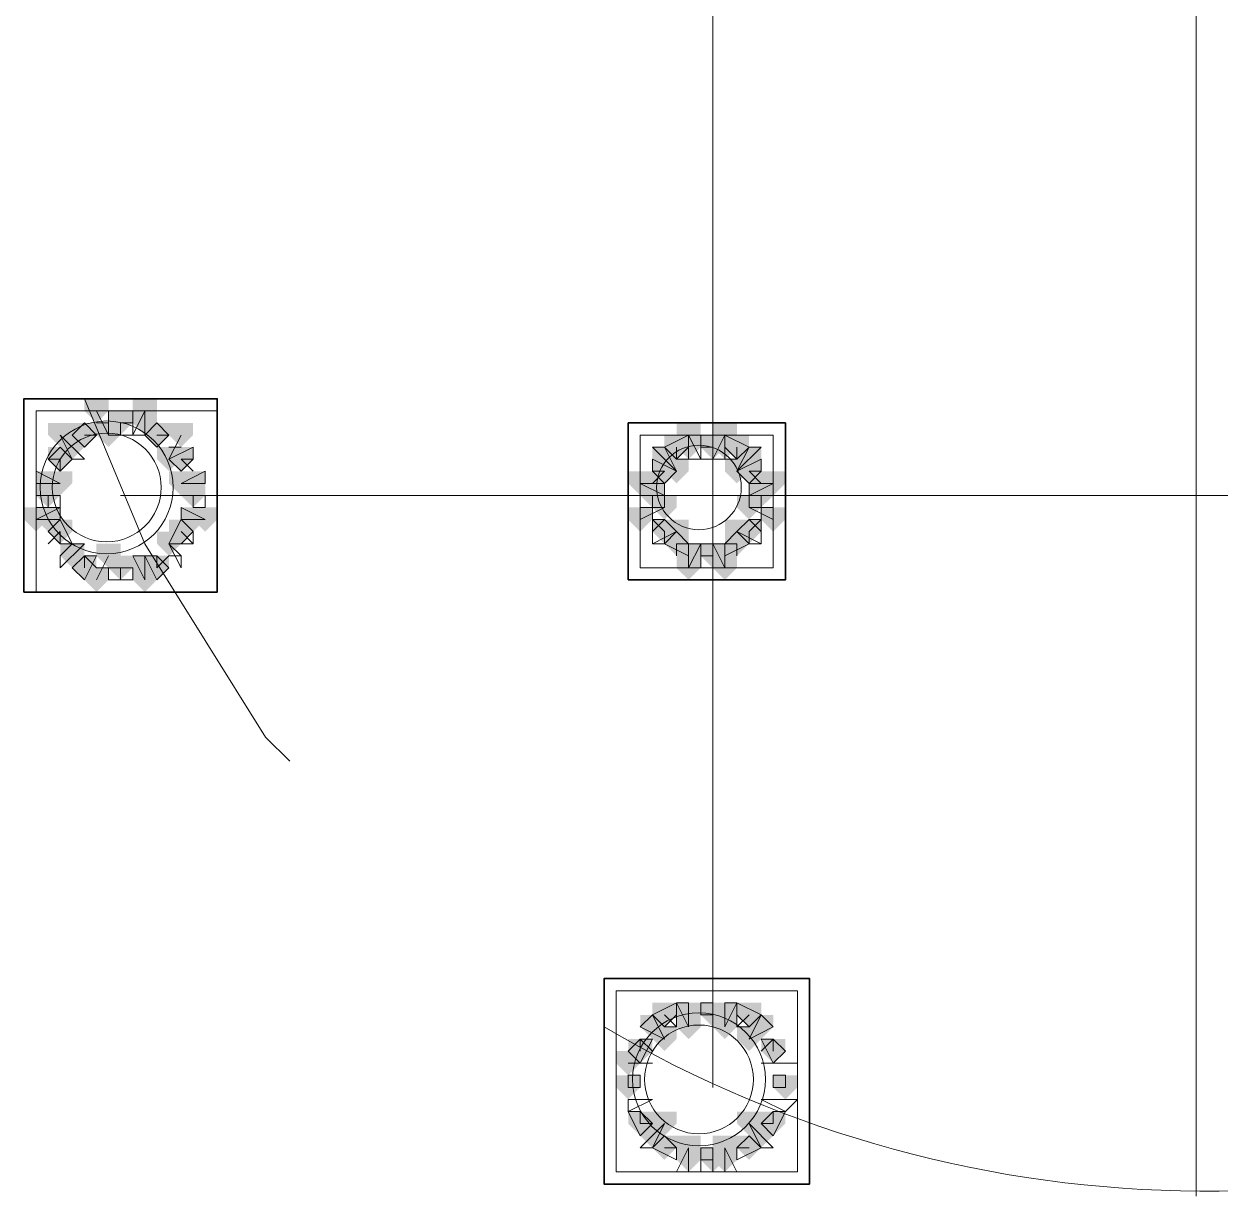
# Model space of a CAD drawing. Header units: millimetres. Extents: x 2315 to 4619, y 1334 to 1897.
# Drawn here: x 3648.08 to 3654.12, y 1548.66 to 1554.59 of the extents above; entities that cross this region are included whole.
import ezdxf

# ---------------------------------------------------------------- set-up
doc = ezdxf.new("R2010")
doc.units = ezdxf.units.MM
for name, color, linetype, true_color in [('PDF_10', 7, 'Continuous', 0x00b85c), ('PDF_AXIS', 7, 'Continuous', 0x00b85c), ('PDF_柱构件', 7, 'Continuous', 0x00b85c), ('PDF_转运站初步方案', 7, 'Continuous', 0x00b85c)]:
    doc.layers.add(name, color=color, linetype=linetype, true_color=true_color)
doc.layers.add('PDF_中心线层', color=1, linetype='Continuous')
doc.layers.add('PDF_粗实线层', color=7, linetype='Continuous')

msp = doc.modelspace()

# ---------------------------------------------------------------- hatches: boundary and pattern name
at = {"layer": 'PDF_10', "transparency": 33554559}
for points in [[(3648.5683, 1552.6298), (3648.5072, 1552.6298), (3648.5072, 1552.5687), (3648.5683, 1552.5076), (3648.6294, 1552.5687), (3648.6294, 1552.6298)], [(3648.5683, 1552.6298), (3648.5072, 1552.6298), (3648.5072, 1552.5687), (3648.5683, 1552.5076), (3648.6294, 1552.5687), (3648.6294, 1552.6298)], [(3648.3851, 1552.5687), (3648.324, 1552.5687), (3648.324, 1552.5076), (3648.3851, 1552.4466), (3648.4461, 1552.5076), (3648.4461, 1552.5687)], [(3648.3851, 1552.5687), (3648.324, 1552.5687), (3648.324, 1552.5076), (3648.3851, 1552.4466), (3648.4461, 1552.5076), (3648.4461, 1552.5687)], [(3648.3851, 1552.5687), (3648.324, 1552.5687), (3648.324, 1552.5076), (3648.3851, 1552.4466), (3648.4461, 1552.5076), (3648.4461, 1552.5687)], [(3648.7515, 1552.5687), (3648.6905, 1552.5687), (3648.6905, 1552.5076), (3648.7515, 1552.4466), (3648.8126, 1552.5076), (3648.8126, 1552.5687)], [(3648.7515, 1552.5687), (3648.6905, 1552.5687), (3648.6905, 1552.5076), (3648.7515, 1552.4466), (3648.8126, 1552.5076), (3648.8126, 1552.5687)], [(3648.7515, 1552.5687), (3648.6905, 1552.5687), (3648.6905, 1552.5076), (3648.7515, 1552.4466), (3648.8126, 1552.5076), (3648.8126, 1552.5687)], [(3651.378, 1552.5076), (3651.317, 1552.5076), (3651.317, 1552.4466), (3651.378, 1552.3855), (3651.4391, 1552.4466), (3651.4391, 1552.5076)], [(3651.378, 1552.5076), (3651.317, 1552.5076), (3651.317, 1552.4466), (3651.378, 1552.3855), (3651.4391, 1552.4466), (3651.4391, 1552.5076)], [(3651.5613, 1552.5076), (3651.5002, 1552.5076), (3651.5002, 1552.4466), (3651.5613, 1552.3855), (3651.6224, 1552.4466), (3651.6224, 1552.5076)], [(3651.5613, 1552.5076), (3651.5002, 1552.5076), (3651.5002, 1552.4466), (3651.5613, 1552.3855), (3651.6224, 1552.4466), (3651.6224, 1552.5076)], [(3651.6834, 1552.5076), (3651.6224, 1552.5076), (3651.6224, 1552.4466), (3651.6834, 1552.3855), (3651.7445, 1552.4466), (3651.7445, 1552.5076)], [(3651.6834, 1552.5076), (3651.6224, 1552.5076), (3651.6224, 1552.4466), (3651.6834, 1552.3855), (3651.7445, 1552.4466), (3651.7445, 1552.5076)], [(3648.2629, 1552.4466), (3648.2018, 1552.4466), (3648.2018, 1552.3855), (3648.2629, 1552.3244), (3648.324, 1552.3855), (3648.324, 1552.4466)], [(3648.2629, 1552.4466), (3648.2018, 1552.4466), (3648.2018, 1552.3855), (3648.2629, 1552.3244), (3648.324, 1552.3855), (3648.324, 1552.4466)], [(3648.8737, 1552.4466), (3648.8126, 1552.4466), (3648.8126, 1552.3855), (3648.8737, 1552.3244), (3648.9348, 1552.3855), (3648.9348, 1552.4466)], [(3648.8737, 1552.4466), (3648.8126, 1552.4466), (3648.8126, 1552.3855), (3648.8737, 1552.3244), (3648.9348, 1552.3855), (3648.9348, 1552.4466)], [(3651.317, 1552.3855), (3651.2559, 1552.3855), (3651.2559, 1552.3244), (3651.317, 1552.2633), (3651.378, 1552.3244), (3651.378, 1552.3855)], [(3651.317, 1552.3855), (3651.2559, 1552.3855), (3651.2559, 1552.3244), (3651.317, 1552.2633), (3651.378, 1552.3244), (3651.378, 1552.3855)], [(3651.7445, 1552.3855), (3651.6834, 1552.3855), (3651.6834, 1552.3244), (3651.7445, 1552.2633), (3651.8056, 1552.3244), (3651.8056, 1552.3855)], [(3651.7445, 1552.3855), (3651.6834, 1552.3855), (3651.6834, 1552.3244), (3651.7445, 1552.2633), (3651.8056, 1552.3244), (3651.8056, 1552.3855)], [(3648.2018, 1552.2633), (3648.1407, 1552.2633), (3648.1407, 1552.2022), (3648.2018, 1552.1412), (3648.2629, 1552.2022), (3648.2629, 1552.2633)], [(3648.2018, 1552.2633), (3648.1407, 1552.2633), (3648.1407, 1552.2022), (3648.2018, 1552.1412), (3648.2629, 1552.2022), (3648.2629, 1552.2633)], [(3648.2018, 1552.2633), (3648.1407, 1552.2633), (3648.1407, 1552.2022), (3648.2018, 1552.1412), (3648.2629, 1552.2022), (3648.2629, 1552.2633)], [(3648.9348, 1552.2633), (3648.8737, 1552.2633), (3648.8737, 1552.2022), (3648.9348, 1552.1412), (3648.9959, 1552.2022), (3648.9959, 1552.2633)], [(3648.9348, 1552.2633), (3648.8737, 1552.2633), (3648.8737, 1552.2022), (3648.9348, 1552.1412), (3648.9959, 1552.2022), (3648.9959, 1552.2633)], [(3651.2559, 1552.2633), (3651.1948, 1552.2633), (3651.1948, 1552.2022), (3651.2559, 1552.1412), (3651.317, 1552.2022), (3651.317, 1552.2633)], [(3651.2559, 1552.2633), (3651.1948, 1552.2633), (3651.1948, 1552.2022), (3651.2559, 1552.1412), (3651.317, 1552.2022), (3651.317, 1552.2633)], [(3651.2559, 1552.2633), (3651.1948, 1552.2633), (3651.1948, 1552.2022), (3651.2559, 1552.1412), (3651.317, 1552.2022), (3651.317, 1552.2633)], [(3651.8056, 1552.2633), (3651.7445, 1552.2633), (3651.7445, 1552.2022), (3651.8056, 1552.1412), (3651.8667, 1552.2022), (3651.8667, 1552.2633)], [(3651.8056, 1552.2633), (3651.7445, 1552.2633), (3651.7445, 1552.2022), (3651.8056, 1552.1412), (3651.8667, 1552.2022), (3651.8667, 1552.2633)], [(3651.8056, 1552.2633), (3651.7445, 1552.2633), (3651.7445, 1552.2022), (3651.8056, 1552.1412), (3651.8667, 1552.2022), (3651.8667, 1552.2633)], [(3648.2629, 1552.0801), (3648.2018, 1552.0801), (3648.2018, 1552.019), (3648.2629, 1551.9579), (3648.324, 1552.019), (3648.324, 1552.0801)], [(3648.2629, 1552.0801), (3648.2018, 1552.0801), (3648.2018, 1552.019), (3648.2629, 1551.9579), (3648.324, 1552.019), (3648.324, 1552.0801)], [(3648.8737, 1552.0801), (3648.8126, 1552.0801), (3648.8126, 1552.019), (3648.8737, 1551.9579), (3648.9348, 1552.019), (3648.9348, 1552.0801)], [(3648.8737, 1552.0801), (3648.8126, 1552.0801), (3648.8126, 1552.019), (3648.8737, 1551.9579), (3648.9348, 1552.019), (3648.9348, 1552.0801)], [(3651.317, 1552.0801), (3651.2559, 1552.0801), (3651.2559, 1552.019), (3651.317, 1551.9579), (3651.378, 1552.019), (3651.378, 1552.0801)], [(3651.317, 1552.0801), (3651.2559, 1552.0801), (3651.2559, 1552.019), (3651.317, 1551.9579), (3651.378, 1552.019), (3651.378, 1552.0801)], [(3651.7445, 1552.0801), (3651.6834, 1552.0801), (3651.6834, 1552.019), (3651.7445, 1551.9579), (3651.8056, 1552.019), (3651.8056, 1552.0801)], [(3651.7445, 1552.0801), (3651.6834, 1552.0801), (3651.6834, 1552.019), (3651.7445, 1551.9579), (3651.8056, 1552.019), (3651.8056, 1552.0801)], [(3651.378, 1552.019), (3651.317, 1552.019), (3651.317, 1551.9579), (3651.378, 1551.8968), (3651.4391, 1551.9579), (3651.4391, 1552.019)], [(3651.378, 1552.019), (3651.317, 1552.019), (3651.317, 1551.9579), (3651.378, 1551.8968), (3651.4391, 1551.9579), (3651.4391, 1552.019)], [(3651.6834, 1552.019), (3651.6224, 1552.019), (3651.6224, 1551.9579), (3651.6834, 1551.8968), (3651.7445, 1551.9579), (3651.7445, 1552.019)], [(3651.6834, 1552.019), (3651.6224, 1552.019), (3651.6224, 1551.9579), (3651.6834, 1551.8968), (3651.7445, 1551.9579), (3651.7445, 1552.019)], [(3651.5613, 1551.9579), (3651.5002, 1551.9579), (3651.5002, 1551.8968), (3651.5613, 1551.8357), (3651.6224, 1551.8968), (3651.6224, 1551.9579)], [(3651.5613, 1551.9579), (3651.5002, 1551.9579), (3651.5002, 1551.8968), (3651.5613, 1551.8357), (3651.6224, 1551.8968), (3651.6224, 1551.9579)], [(3648.3851, 1551.8968), (3648.324, 1551.8968), (3648.324, 1551.8357), (3648.3851, 1551.7747), (3648.4461, 1551.8357), (3648.4461, 1551.8968)], [(3648.3851, 1551.8968), (3648.324, 1551.8968), (3648.324, 1551.8357), (3648.3851, 1551.7747), (3648.4461, 1551.8357), (3648.4461, 1551.8968)], [(3648.5683, 1551.8968), (3648.5072, 1551.8968), (3648.5072, 1551.8357), (3648.5683, 1551.7747), (3648.6294, 1551.8357), (3648.6294, 1551.8968)], [(3648.5683, 1551.8968), (3648.5072, 1551.8968), (3648.5072, 1551.8357), (3648.5683, 1551.7747), (3648.6294, 1551.8357), (3648.6294, 1551.8968)], [(3648.7515, 1551.8968), (3648.6905, 1551.8968), (3648.6905, 1551.8357), (3648.7515, 1551.7747), (3648.8126, 1551.8357), (3648.8126, 1551.8968)], [(3648.7515, 1551.8968), (3648.6905, 1551.8968), (3648.6905, 1551.8357), (3648.7515, 1551.7747), (3648.8126, 1551.8357), (3648.8126, 1551.8968)], [(3651.317, 1549.6368), (3651.2559, 1549.6368), (3651.2559, 1549.5757), (3651.317, 1549.5147), (3651.378, 1549.5757), (3651.378, 1549.6368)], [(3651.317, 1549.6368), (3651.2559, 1549.6368), (3651.2559, 1549.5757), (3651.317, 1549.5147), (3651.378, 1549.5757), (3651.378, 1549.6368)], [(3651.5613, 1549.6368), (3651.5002, 1549.6368), (3651.5002, 1549.5757), (3651.5613, 1549.5147), (3651.6224, 1549.5757), (3651.6224, 1549.6368)], [(3651.5613, 1549.6368), (3651.5002, 1549.6368), (3651.5002, 1549.5757), (3651.5613, 1549.5147), (3651.6224, 1549.5757), (3651.6224, 1549.6368)], [(3651.7445, 1549.6368), (3651.6834, 1549.6368), (3651.6834, 1549.5757), (3651.7445, 1549.5147), (3651.8056, 1549.5757), (3651.8056, 1549.6368)], [(3651.7445, 1549.6368), (3651.6834, 1549.6368), (3651.6834, 1549.5757), (3651.7445, 1549.5147), (3651.8056, 1549.5757), (3651.8056, 1549.6368)], [(3651.1948, 1549.4536), (3651.1337, 1549.4536), (3651.1337, 1549.3925), (3651.1948, 1549.3314), (3651.2559, 1549.3925), (3651.2559, 1549.4536)], [(3651.1948, 1549.4536), (3651.1337, 1549.4536), (3651.1337, 1549.3925), (3651.1948, 1549.3314), (3651.2559, 1549.3925), (3651.2559, 1549.4536)], [(3651.8667, 1549.4536), (3651.8056, 1549.4536), (3651.8056, 1549.3925), (3651.8667, 1549.3314), (3651.9278, 1549.3925), (3651.9278, 1549.4536)], [(3651.8667, 1549.4536), (3651.8056, 1549.4536), (3651.8056, 1549.3925), (3651.8667, 1549.3314), (3651.9278, 1549.3925), (3651.9278, 1549.4536)], [(3651.1337, 1549.2703), (3651.0726, 1549.2703), (3651.0726, 1549.2093), (3651.1337, 1549.1482), (3651.1948, 1549.2093), (3651.1948, 1549.2703)], [(3651.1337, 1549.2703), (3651.0726, 1549.2703), (3651.0726, 1549.2093), (3651.1337, 1549.1482), (3651.1948, 1549.2093), (3651.1948, 1549.2703)], [(3651.9278, 1549.2703), (3651.8667, 1549.2703), (3651.8667, 1549.2093), (3651.9278, 1549.1482), (3651.9888, 1549.2093), (3651.9888, 1549.2703)], [(3651.9278, 1549.2703), (3651.8667, 1549.2703), (3651.8667, 1549.2093), (3651.9278, 1549.1482), (3651.9888, 1549.2093), (3651.9888, 1549.2703)], [(3651.1948, 1549.0871), (3651.1337, 1549.0871), (3651.1337, 1549.026), (3651.1948, 1548.9649), (3651.2559, 1549.026), (3651.2559, 1549.0871)], [(3651.1948, 1549.0871), (3651.1337, 1549.0871), (3651.1337, 1549.026), (3651.1948, 1548.9649), (3651.2559, 1549.026), (3651.2559, 1549.0871)], [(3651.8667, 1549.0871), (3651.8056, 1549.0871), (3651.8056, 1549.026), (3651.8667, 1548.9649), (3651.9278, 1549.026), (3651.9278, 1549.0871)], [(3651.8667, 1549.0871), (3651.8056, 1549.0871), (3651.8056, 1549.026), (3651.8667, 1548.9649), (3651.9278, 1549.026), (3651.9278, 1549.0871)], [(3651.317, 1548.9649), (3651.2559, 1548.9649), (3651.2559, 1548.9039), (3651.317, 1548.8428), (3651.378, 1548.9039), (3651.378, 1548.9649)], [(3651.317, 1548.9649), (3651.2559, 1548.9649), (3651.2559, 1548.9039), (3651.317, 1548.8428), (3651.378, 1548.9039), (3651.378, 1548.9649)], [(3651.7445, 1548.9649), (3651.6834, 1548.9649), (3651.6834, 1548.9039), (3651.7445, 1548.8428), (3651.8056, 1548.9039), (3651.8056, 1548.9649)], [(3651.7445, 1548.9649), (3651.6834, 1548.9649), (3651.6834, 1548.9039), (3651.7445, 1548.8428), (3651.8056, 1548.9039), (3651.8056, 1548.9649)], [(3651.5613, 1548.9039), (3651.5002, 1548.9039), (3651.5002, 1548.8428), (3651.5613, 1548.7817), (3651.6224, 1548.8428), (3651.6224, 1548.9039)], [(3651.5613, 1548.9039), (3651.5002, 1548.9039), (3651.5002, 1548.8428), (3651.5613, 1548.7817), (3651.6224, 1548.8428), (3651.6224, 1548.9039)]]:
    msp.add_hatch(color=256, dxfattribs=at).paths.add_polyline_path(points)
at = {"layer": 'PDF_柱构件', "transparency": 33554559}
for points in [[(3648.4461, 1552.6909), (3648.3851, 1552.6909), (3648.3851, 1552.6298), (3648.4461, 1552.5687), (3648.5072, 1552.6298), (3648.5072, 1552.6909)], [(3648.6905, 1552.6909), (3648.6294, 1552.6909), (3648.6294, 1552.6298), (3648.6905, 1552.5687), (3648.7515, 1552.6298), (3648.7515, 1552.6909)], [(3648.6905, 1552.6298), (3648.6294, 1552.6298), (3648.6294, 1552.5687), (3648.6905, 1552.5076), (3648.7515, 1552.5687), (3648.7515, 1552.6298)], [(3648.2629, 1552.5687), (3648.2018, 1552.5687), (3648.2018, 1552.5076), (3648.2629, 1552.4466), (3648.324, 1552.5076), (3648.324, 1552.5687)], [(3648.5072, 1552.5687), (3648.4461, 1552.5687), (3648.4461, 1552.5076), (3648.5072, 1552.4466), (3648.5683, 1552.5076), (3648.5683, 1552.5687)], [(3648.8737, 1552.5687), (3648.8126, 1552.5687), (3648.8126, 1552.5076), (3648.8737, 1552.4466), (3648.9348, 1552.5076), (3648.9348, 1552.5687)], [(3651.4391, 1552.5687), (3651.378, 1552.5687), (3651.378, 1552.5076), (3651.4391, 1552.4466), (3651.5002, 1552.5076), (3651.5002, 1552.5687)], [(3651.6224, 1552.5687), (3651.5613, 1552.5687), (3651.5613, 1552.5076), (3651.6224, 1552.4466), (3651.6834, 1552.5076), (3651.6834, 1552.5687)], [(3648.324, 1552.5076), (3648.2629, 1552.5076), (3648.2629, 1552.4466), (3648.324, 1552.3855), (3648.3851, 1552.4466), (3648.3851, 1552.5076)], [(3651.4391, 1552.5076), (3651.378, 1552.5076), (3651.378, 1552.4466), (3651.4391, 1552.3855), (3651.5002, 1552.4466), (3651.5002, 1552.5076)], [(3651.6224, 1552.5076), (3651.5613, 1552.5076), (3651.5613, 1552.4466), (3651.6224, 1552.3855), (3651.6834, 1552.4466), (3651.6834, 1552.5076)], [(3648.8126, 1552.4466), (3648.7515, 1552.4466), (3648.7515, 1552.3855), (3648.8126, 1552.3244), (3648.8737, 1552.3855), (3648.8737, 1552.4466)], [(3651.317, 1552.4466), (3651.2559, 1552.4466), (3651.2559, 1552.3855), (3651.317, 1552.3244), (3651.378, 1552.3855), (3651.378, 1552.4466)], [(3651.7445, 1552.4466), (3651.6834, 1552.4466), (3651.6834, 1552.3855), (3651.7445, 1552.3244), (3651.8056, 1552.3855), (3651.8056, 1552.4466)], [(3651.378, 1552.3855), (3651.317, 1552.3855), (3651.317, 1552.3244), (3651.378, 1552.2633), (3651.4391, 1552.3244), (3651.4391, 1552.3855)], [(3651.6834, 1552.3855), (3651.6224, 1552.3855), (3651.6224, 1552.3244), (3651.6834, 1552.2633), (3651.7445, 1552.3244), (3651.7445, 1552.3855)], [(3648.2018, 1552.3244), (3648.1407, 1552.3244), (3648.1407, 1552.2633), (3648.2018, 1552.2022), (3648.2629, 1552.2633), (3648.2629, 1552.3244)], [(3648.2629, 1552.3244), (3648.2018, 1552.3244), (3648.2018, 1552.2633), (3648.2629, 1552.2022), (3648.324, 1552.2633), (3648.324, 1552.3244)], [(3648.8737, 1552.3244), (3648.8126, 1552.3244), (3648.8126, 1552.2633), (3648.8737, 1552.2022), (3648.9348, 1552.2633), (3648.9348, 1552.3244)], [(3648.9348, 1552.3244), (3648.8737, 1552.3244), (3648.8737, 1552.2633), (3648.9348, 1552.2022), (3648.9959, 1552.2633), (3648.9959, 1552.3244)], [(3651.1948, 1552.3244), (3651.1337, 1552.3244), (3651.1337, 1552.2633), (3651.1948, 1552.2022), (3651.2559, 1552.2633), (3651.2559, 1552.3244)], [(3651.2559, 1552.3244), (3651.1948, 1552.3244), (3651.1948, 1552.2633), (3651.2559, 1552.2022), (3651.317, 1552.2633), (3651.317, 1552.3244)], [(3651.8056, 1552.3244), (3651.7445, 1552.3244), (3651.7445, 1552.2633), (3651.8056, 1552.2022), (3651.8667, 1552.2633), (3651.8667, 1552.3244)], [(3651.8667, 1552.3244), (3651.8056, 1552.3244), (3651.8056, 1552.2633), (3651.8667, 1552.2022), (3651.9278, 1552.2633), (3651.9278, 1552.3244)], [(3651.317, 1552.2022), (3651.2559, 1552.2022), (3651.2559, 1552.1412), (3651.317, 1552.0801), (3651.378, 1552.1412), (3651.378, 1552.2022)], [(3651.7445, 1552.2022), (3651.6834, 1552.2022), (3651.6834, 1552.1412), (3651.7445, 1552.0801), (3651.8056, 1552.1412), (3651.8056, 1552.2022)], [(3648.1407, 1552.1412), (3648.0797, 1552.1412), (3648.0797, 1552.0801), (3648.1407, 1552.019), (3648.2018, 1552.0801), (3648.2018, 1552.1412)], [(3648.2018, 1552.1412), (3648.1407, 1552.1412), (3648.1407, 1552.0801), (3648.2018, 1552.019), (3648.2629, 1552.0801), (3648.2629, 1552.1412)], [(3648.9348, 1552.1412), (3648.8737, 1552.1412), (3648.8737, 1552.0801), (3648.9348, 1552.019), (3648.9959, 1552.0801), (3648.9959, 1552.1412)], [(3648.9959, 1552.1412), (3648.9348, 1552.1412), (3648.9348, 1552.0801), (3648.9959, 1552.019), (3649.057, 1552.0801), (3649.057, 1552.1412)], [(3651.1948, 1552.1412), (3651.1337, 1552.1412), (3651.1337, 1552.0801), (3651.1948, 1552.019), (3651.2559, 1552.0801), (3651.2559, 1552.1412)], [(3651.8667, 1552.1412), (3651.8056, 1552.1412), (3651.8056, 1552.0801), (3651.8667, 1552.019), (3651.9278, 1552.0801), (3651.9278, 1552.1412)], [(3651.378, 1552.0801), (3651.317, 1552.0801), (3651.317, 1552.019), (3651.378, 1551.9579), (3651.4391, 1552.019), (3651.4391, 1552.0801)], [(3651.6834, 1552.0801), (3651.6224, 1552.0801), (3651.6224, 1552.019), (3651.6834, 1551.9579), (3651.7445, 1552.019), (3651.7445, 1552.0801)], [(3648.8126, 1552.019), (3648.7515, 1552.019), (3648.7515, 1551.9579), (3648.8126, 1551.8968), (3648.8737, 1551.9579), (3648.8737, 1552.019)], [(3648.324, 1551.9579), (3648.2629, 1551.9579), (3648.2629, 1551.8968), (3648.324, 1551.8357), (3648.3851, 1551.8968), (3648.3851, 1551.9579)], [(3648.5072, 1551.9579), (3648.4461, 1551.9579), (3648.4461, 1551.8968), (3648.5072, 1551.8357), (3648.5683, 1551.8968), (3648.5683, 1551.9579)], [(3651.4391, 1551.9579), (3651.378, 1551.9579), (3651.378, 1551.8968), (3651.4391, 1551.8357), (3651.5002, 1551.8968), (3651.5002, 1551.9579)], [(3651.6224, 1551.9579), (3651.5613, 1551.9579), (3651.5613, 1551.8968), (3651.6224, 1551.8357), (3651.6834, 1551.8968), (3651.6834, 1551.9579)], [(3648.6905, 1551.8968), (3648.6294, 1551.8968), (3648.6294, 1551.8357), (3648.6905, 1551.7747), (3648.7515, 1551.8357), (3648.7515, 1551.8968)], [(3651.4391, 1551.8968), (3651.378, 1551.8968), (3651.378, 1551.8357), (3651.4391, 1551.7747), (3651.5002, 1551.8357), (3651.5002, 1551.8968)], [(3651.6224, 1551.8968), (3651.5613, 1551.8968), (3651.5613, 1551.8357), (3651.6224, 1551.7747), (3651.6834, 1551.8357), (3651.6834, 1551.8968)], [(3648.4461, 1551.8357), (3648.3851, 1551.8357), (3648.3851, 1551.7747), (3648.4461, 1551.7136), (3648.5072, 1551.7747), (3648.5072, 1551.8357)], [(3648.6905, 1551.8357), (3648.6294, 1551.8357), (3648.6294, 1551.7747), (3648.6905, 1551.7136), (3648.7515, 1551.7747), (3648.7515, 1551.8357)], [(3651.4391, 1549.6368), (3651.378, 1549.6368), (3651.378, 1549.5757), (3651.4391, 1549.5147), (3651.5002, 1549.5757), (3651.5002, 1549.6368)], [(3651.6224, 1549.6368), (3651.5613, 1549.6368), (3651.5613, 1549.5757), (3651.6224, 1549.5147), (3651.6834, 1549.5757), (3651.6834, 1549.6368)], [(3651.2559, 1549.5757), (3651.1948, 1549.5757), (3651.1948, 1549.5147), (3651.2559, 1549.4536), (3651.317, 1549.5147), (3651.317, 1549.5757)], [(3651.4391, 1549.5757), (3651.378, 1549.5757), (3651.378, 1549.5147), (3651.4391, 1549.4536), (3651.5002, 1549.5147), (3651.5002, 1549.5757)], [(3651.6224, 1549.5757), (3651.5613, 1549.5757), (3651.5613, 1549.5147), (3651.6224, 1549.4536), (3651.6834, 1549.5147), (3651.6834, 1549.5757)], [(3651.8056, 1549.5757), (3651.7445, 1549.5757), (3651.7445, 1549.5147), (3651.8056, 1549.4536), (3651.8667, 1549.5147), (3651.8667, 1549.5757)], [(3651.317, 1549.5147), (3651.2559, 1549.5147), (3651.2559, 1549.4536), (3651.317, 1549.3925), (3651.378, 1549.4536), (3651.378, 1549.5147)], [(3651.7445, 1549.5147), (3651.6834, 1549.5147), (3651.6834, 1549.4536), (3651.7445, 1549.3925), (3651.8056, 1549.4536), (3651.8056, 1549.5147)], [(3651.1337, 1549.3925), (3651.0726, 1549.3925), (3651.0726, 1549.3314), (3651.1337, 1549.2703), (3651.1948, 1549.3314), (3651.1948, 1549.3925)], [(3651.317, 1549.0871), (3651.2559, 1549.0871), (3651.2559, 1549.026), (3651.317, 1548.9649), (3651.378, 1549.026), (3651.378, 1549.0871)], [(3651.7445, 1549.0871), (3651.6834, 1549.0871), (3651.6834, 1549.026), (3651.7445, 1548.9649), (3651.8056, 1549.026), (3651.8056, 1549.0871)], [(3651.2559, 1549.026), (3651.1948, 1549.026), (3651.1948, 1548.9649), (3651.2559, 1548.9039), (3651.317, 1548.9649), (3651.317, 1549.026)], [(3651.8056, 1549.026), (3651.7445, 1549.026), (3651.7445, 1548.9649), (3651.8056, 1548.9039), (3651.8667, 1548.9649), (3651.8667, 1549.026)], [(3651.4391, 1548.9649), (3651.378, 1548.9649), (3651.378, 1548.9039), (3651.4391, 1548.8428), (3651.5002, 1548.9039), (3651.5002, 1548.9649)], [(3651.6224, 1548.9649), (3651.5613, 1548.9649), (3651.5613, 1548.9039), (3651.6224, 1548.8428), (3651.6834, 1548.9039), (3651.6834, 1548.9649)], [(3651.4391, 1548.9039), (3651.378, 1548.9039), (3651.378, 1548.8428), (3651.4391, 1548.7817), (3651.5002, 1548.8428), (3651.5002, 1548.9039)], [(3651.6224, 1548.9039), (3651.5613, 1548.9039), (3651.5613, 1548.8428), (3651.6224, 1548.7817), (3651.6834, 1548.8428), (3651.6834, 1548.9039)]]:
    msp.add_hatch(color=256, dxfattribs=at).paths.add_polyline_path(points)
at = {"layer": 'PDF_转运站初步方案', "transparency": 33554559}
for points in [[(3648.5683, 1552.6298), (3648.5072, 1552.6298), (3648.5072, 1552.5687), (3648.5683, 1552.5076), (3648.6294, 1552.5687), (3648.6294, 1552.6298)], [(3648.5683, 1552.6298), (3648.5072, 1552.6298), (3648.5072, 1552.5687), (3648.5683, 1552.5076), (3648.6294, 1552.5687), (3648.6294, 1552.6298)], [(3648.3851, 1552.5687), (3648.324, 1552.5687), (3648.324, 1552.5076), (3648.3851, 1552.4466), (3648.4461, 1552.5076), (3648.4461, 1552.5687)], [(3648.3851, 1552.5687), (3648.324, 1552.5687), (3648.324, 1552.5076), (3648.3851, 1552.4466), (3648.4461, 1552.5076), (3648.4461, 1552.5687)], [(3648.7515, 1552.5687), (3648.6905, 1552.5687), (3648.6905, 1552.5076), (3648.7515, 1552.4466), (3648.8126, 1552.5076), (3648.8126, 1552.5687)], [(3648.7515, 1552.5687), (3648.6905, 1552.5687), (3648.6905, 1552.5076), (3648.7515, 1552.4466), (3648.8126, 1552.5076), (3648.8126, 1552.5687)], [(3651.378, 1552.5076), (3651.317, 1552.5076), (3651.317, 1552.4466), (3651.378, 1552.3855), (3651.4391, 1552.4466), (3651.4391, 1552.5076)], [(3651.378, 1552.5076), (3651.317, 1552.5076), (3651.317, 1552.4466), (3651.378, 1552.3855), (3651.4391, 1552.4466), (3651.4391, 1552.5076)], [(3651.5613, 1552.5076), (3651.5002, 1552.5076), (3651.5002, 1552.4466), (3651.5613, 1552.3855), (3651.6224, 1552.4466), (3651.6224, 1552.5076)], [(3651.5613, 1552.5076), (3651.5002, 1552.5076), (3651.5002, 1552.4466), (3651.5613, 1552.3855), (3651.6224, 1552.4466), (3651.6224, 1552.5076)], [(3651.6834, 1552.5076), (3651.6224, 1552.5076), (3651.6224, 1552.4466), (3651.6834, 1552.3855), (3651.7445, 1552.4466), (3651.7445, 1552.5076)], [(3651.6834, 1552.5076), (3651.6224, 1552.5076), (3651.6224, 1552.4466), (3651.6834, 1552.3855), (3651.7445, 1552.4466), (3651.7445, 1552.5076)], [(3648.2629, 1552.4466), (3648.2018, 1552.4466), (3648.2018, 1552.3855), (3648.2629, 1552.3244), (3648.324, 1552.3855), (3648.324, 1552.4466)], [(3648.2629, 1552.4466), (3648.2018, 1552.4466), (3648.2018, 1552.3855), (3648.2629, 1552.3244), (3648.324, 1552.3855), (3648.324, 1552.4466)], [(3648.8737, 1552.4466), (3648.8126, 1552.4466), (3648.8126, 1552.3855), (3648.8737, 1552.3244), (3648.9348, 1552.3855), (3648.9348, 1552.4466)], [(3648.8737, 1552.4466), (3648.8126, 1552.4466), (3648.8126, 1552.3855), (3648.8737, 1552.3244), (3648.9348, 1552.3855), (3648.9348, 1552.4466)], [(3651.317, 1552.3855), (3651.2559, 1552.3855), (3651.2559, 1552.3244), (3651.317, 1552.2633), (3651.378, 1552.3244), (3651.378, 1552.3855)], [(3651.317, 1552.3855), (3651.2559, 1552.3855), (3651.2559, 1552.3244), (3651.317, 1552.2633), (3651.378, 1552.3244), (3651.378, 1552.3855)], [(3651.7445, 1552.3855), (3651.6834, 1552.3855), (3651.6834, 1552.3244), (3651.7445, 1552.2633), (3651.8056, 1552.3244), (3651.8056, 1552.3855)], [(3651.7445, 1552.3855), (3651.6834, 1552.3855), (3651.6834, 1552.3244), (3651.7445, 1552.2633), (3651.8056, 1552.3244), (3651.8056, 1552.3855)], [(3648.2018, 1552.2633), (3648.1407, 1552.2633), (3648.1407, 1552.2022), (3648.2018, 1552.1412), (3648.2629, 1552.2022), (3648.2629, 1552.2633)], [(3648.2018, 1552.2633), (3648.1407, 1552.2633), (3648.1407, 1552.2022), (3648.2018, 1552.1412), (3648.2629, 1552.2022), (3648.2629, 1552.2633)], [(3648.9348, 1552.2633), (3648.8737, 1552.2633), (3648.8737, 1552.2022), (3648.9348, 1552.1412), (3648.9959, 1552.2022), (3648.9959, 1552.2633)], [(3648.9348, 1552.2633), (3648.8737, 1552.2633), (3648.8737, 1552.2022), (3648.9348, 1552.1412), (3648.9959, 1552.2022), (3648.9959, 1552.2633)], [(3651.2559, 1552.2633), (3651.1948, 1552.2633), (3651.1948, 1552.2022), (3651.2559, 1552.1412), (3651.317, 1552.2022), (3651.317, 1552.2633)], [(3651.2559, 1552.2633), (3651.1948, 1552.2633), (3651.1948, 1552.2022), (3651.2559, 1552.1412), (3651.317, 1552.2022), (3651.317, 1552.2633)], [(3651.8056, 1552.2633), (3651.7445, 1552.2633), (3651.7445, 1552.2022), (3651.8056, 1552.1412), (3651.8667, 1552.2022), (3651.8667, 1552.2633)], [(3651.8056, 1552.2633), (3651.7445, 1552.2633), (3651.7445, 1552.2022), (3651.8056, 1552.1412), (3651.8667, 1552.2022), (3651.8667, 1552.2633)], [(3648.2629, 1552.0801), (3648.2018, 1552.0801), (3648.2018, 1552.019), (3648.2629, 1551.9579), (3648.324, 1552.019), (3648.324, 1552.0801)], [(3648.2629, 1552.0801), (3648.2018, 1552.0801), (3648.2018, 1552.019), (3648.2629, 1551.9579), (3648.324, 1552.019), (3648.324, 1552.0801)], [(3648.8737, 1552.0801), (3648.8126, 1552.0801), (3648.8126, 1552.019), (3648.8737, 1551.9579), (3648.9348, 1552.019), (3648.9348, 1552.0801)], [(3648.8737, 1552.0801), (3648.8126, 1552.0801), (3648.8126, 1552.019), (3648.8737, 1551.9579), (3648.9348, 1552.019), (3648.9348, 1552.0801)], [(3651.317, 1552.0801), (3651.2559, 1552.0801), (3651.2559, 1552.019), (3651.317, 1551.9579), (3651.378, 1552.019), (3651.378, 1552.0801)], [(3651.317, 1552.0801), (3651.2559, 1552.0801), (3651.2559, 1552.019), (3651.317, 1551.9579), (3651.378, 1552.019), (3651.378, 1552.0801)], [(3651.7445, 1552.0801), (3651.6834, 1552.0801), (3651.6834, 1552.019), (3651.7445, 1551.9579), (3651.8056, 1552.019), (3651.8056, 1552.0801)], [(3651.7445, 1552.0801), (3651.6834, 1552.0801), (3651.6834, 1552.019), (3651.7445, 1551.9579), (3651.8056, 1552.019), (3651.8056, 1552.0801)], [(3651.378, 1552.019), (3651.317, 1552.019), (3651.317, 1551.9579), (3651.378, 1551.8968), (3651.4391, 1551.9579), (3651.4391, 1552.019)], [(3651.378, 1552.019), (3651.317, 1552.019), (3651.317, 1551.9579), (3651.378, 1551.8968), (3651.4391, 1551.9579), (3651.4391, 1552.019)], [(3651.6834, 1552.019), (3651.6224, 1552.019), (3651.6224, 1551.9579), (3651.6834, 1551.8968), (3651.7445, 1551.9579), (3651.7445, 1552.019)], [(3651.6834, 1552.019), (3651.6224, 1552.019), (3651.6224, 1551.9579), (3651.6834, 1551.8968), (3651.7445, 1551.9579), (3651.7445, 1552.019)], [(3651.5613, 1551.9579), (3651.5002, 1551.9579), (3651.5002, 1551.8968), (3651.5613, 1551.8357), (3651.6224, 1551.8968), (3651.6224, 1551.9579)], [(3651.5613, 1551.9579), (3651.5002, 1551.9579), (3651.5002, 1551.8968), (3651.5613, 1551.8357), (3651.6224, 1551.8968), (3651.6224, 1551.9579)], [(3648.3851, 1551.8968), (3648.324, 1551.8968), (3648.324, 1551.8357), (3648.3851, 1551.7747), (3648.4461, 1551.8357), (3648.4461, 1551.8968)], [(3648.3851, 1551.8968), (3648.324, 1551.8968), (3648.324, 1551.8357), (3648.3851, 1551.7747), (3648.4461, 1551.8357), (3648.4461, 1551.8968)], [(3648.5683, 1551.8968), (3648.5072, 1551.8968), (3648.5072, 1551.8357), (3648.5683, 1551.7747), (3648.6294, 1551.8357), (3648.6294, 1551.8968)], [(3648.5683, 1551.8968), (3648.5072, 1551.8968), (3648.5072, 1551.8357), (3648.5683, 1551.7747), (3648.6294, 1551.8357), (3648.6294, 1551.8968)], [(3648.7515, 1551.8968), (3648.6905, 1551.8968), (3648.6905, 1551.8357), (3648.7515, 1551.7747), (3648.8126, 1551.8357), (3648.8126, 1551.8968)], [(3648.7515, 1551.8968), (3648.6905, 1551.8968), (3648.6905, 1551.8357), (3648.7515, 1551.7747), (3648.8126, 1551.8357), (3648.8126, 1551.8968)], [(3651.317, 1549.6368), (3651.2559, 1549.6368), (3651.2559, 1549.5757), (3651.317, 1549.5147), (3651.378, 1549.5757), (3651.378, 1549.6368)], [(3651.317, 1549.6368), (3651.2559, 1549.6368), (3651.2559, 1549.5757), (3651.317, 1549.5147), (3651.378, 1549.5757), (3651.378, 1549.6368)], [(3651.5613, 1549.6368), (3651.5002, 1549.6368), (3651.5002, 1549.5757), (3651.5613, 1549.5147), (3651.6224, 1549.5757), (3651.6224, 1549.6368)], [(3651.5613, 1549.6368), (3651.5002, 1549.6368), (3651.5002, 1549.5757), (3651.5613, 1549.5147), (3651.6224, 1549.5757), (3651.6224, 1549.6368)], [(3651.7445, 1549.6368), (3651.6834, 1549.6368), (3651.6834, 1549.5757), (3651.7445, 1549.5147), (3651.8056, 1549.5757), (3651.8056, 1549.6368)], [(3651.7445, 1549.6368), (3651.6834, 1549.6368), (3651.6834, 1549.5757), (3651.7445, 1549.5147), (3651.8056, 1549.5757), (3651.8056, 1549.6368)], [(3651.1948, 1549.4536), (3651.1337, 1549.4536), (3651.1337, 1549.3925), (3651.1948, 1549.3314), (3651.2559, 1549.3925), (3651.2559, 1549.4536)], [(3651.1948, 1549.4536), (3651.1337, 1549.4536), (3651.1337, 1549.3925), (3651.1948, 1549.3314), (3651.2559, 1549.3925), (3651.2559, 1549.4536)], [(3651.8667, 1549.4536), (3651.8056, 1549.4536), (3651.8056, 1549.3925), (3651.8667, 1549.3314), (3651.9278, 1549.3925), (3651.9278, 1549.4536)], [(3651.8667, 1549.4536), (3651.8056, 1549.4536), (3651.8056, 1549.3925), (3651.8667, 1549.3314), (3651.9278, 1549.3925), (3651.9278, 1549.4536)], [(3651.1337, 1549.2703), (3651.0726, 1549.2703), (3651.0726, 1549.2093), (3651.1337, 1549.1482), (3651.1948, 1549.2093), (3651.1948, 1549.2703)], [(3651.1337, 1549.2703), (3651.0726, 1549.2703), (3651.0726, 1549.2093), (3651.1337, 1549.1482), (3651.1948, 1549.2093), (3651.1948, 1549.2703)], [(3651.9278, 1549.2703), (3651.8667, 1549.2703), (3651.8667, 1549.2093), (3651.9278, 1549.1482), (3651.9888, 1549.2093), (3651.9888, 1549.2703)], [(3651.9278, 1549.2703), (3651.8667, 1549.2703), (3651.8667, 1549.2093), (3651.9278, 1549.1482), (3651.9888, 1549.2093), (3651.9888, 1549.2703)], [(3651.1948, 1549.0871), (3651.1337, 1549.0871), (3651.1337, 1549.026), (3651.1948, 1548.9649), (3651.2559, 1549.026), (3651.2559, 1549.0871)], [(3651.1948, 1549.0871), (3651.1337, 1549.0871), (3651.1337, 1549.026), (3651.1948, 1548.9649), (3651.2559, 1549.026), (3651.2559, 1549.0871)], [(3651.8667, 1549.0871), (3651.8056, 1549.0871), (3651.8056, 1549.026), (3651.8667, 1548.9649), (3651.9278, 1549.026), (3651.9278, 1549.0871)], [(3651.8667, 1549.0871), (3651.8056, 1549.0871), (3651.8056, 1549.026), (3651.8667, 1548.9649), (3651.9278, 1549.026), (3651.9278, 1549.0871)], [(3651.317, 1548.9649), (3651.2559, 1548.9649), (3651.2559, 1548.9039), (3651.317, 1548.8428), (3651.378, 1548.9039), (3651.378, 1548.9649)], [(3651.317, 1548.9649), (3651.2559, 1548.9649), (3651.2559, 1548.9039), (3651.317, 1548.8428), (3651.378, 1548.9039), (3651.378, 1548.9649)], [(3651.7445, 1548.9649), (3651.6834, 1548.9649), (3651.6834, 1548.9039), (3651.7445, 1548.8428), (3651.8056, 1548.9039), (3651.8056, 1548.9649)], [(3651.7445, 1548.9649), (3651.6834, 1548.9649), (3651.6834, 1548.9039), (3651.7445, 1548.8428), (3651.8056, 1548.9039), (3651.8056, 1548.9649)], [(3651.5613, 1548.9039), (3651.5002, 1548.9039), (3651.5002, 1548.8428), (3651.5613, 1548.7817), (3651.6224, 1548.8428), (3651.6224, 1548.9039)], [(3651.5613, 1548.9039), (3651.5002, 1548.9039), (3651.5002, 1548.8428), (3651.5613, 1548.7817), (3651.6224, 1548.8428), (3651.6224, 1548.9039)]]:
    msp.add_hatch(color=256, dxfattribs=at).paths.add_polyline_path(points)

# ---------------------------------------------------------------- linework, layer by layer
at = {"layer": 'PDF_10', "lineweight": 18}
for points in [[(3648.6294, 1552.5687), (3648.5683, 1552.5687), (3648.5683, 1552.5076)], [(3648.4461, 1552.5076), (3648.3851, 1552.5076)], [(3648.8126, 1552.5076), (3648.7515, 1552.5076)], [(3651.5613, 1552.5076), (3651.5613, 1552.4466), (3651.5002, 1552.4466)], [(3651.4391, 1552.4466), (3651.378, 1552.3855), (3651.378, 1552.4466)], [(3651.6834, 1552.4466), (3651.6834, 1552.3855), (3651.6224, 1552.4466)], [(3648.2018, 1552.3855), (3648.2629, 1552.3855), (3648.2629, 1552.3244)], [(3648.9348, 1552.3244), (3648.8737, 1552.3855), (3648.9348, 1552.3855)], [(3651.2559, 1552.3244), (3651.317, 1552.3244), (3651.2559, 1552.2633)], [(3651.8056, 1552.2633), (3651.7445, 1552.3244), (3651.8056, 1552.3244)], [(3648.2018, 1552.2022), (3648.2018, 1552.1412)], [(3648.9348, 1552.1412), (3648.9348, 1552.2022), (3648.9959, 1552.2022)], [(3651.2559, 1552.2022), (3651.2559, 1552.1412)], [(3651.8056, 1552.1412), (3651.8056, 1552.2022)], [(3651.2559, 1552.0801), (3651.317, 1552.019)], [(3651.317, 1552.0801), (3651.2559, 1552.019)], [(3651.7445, 1552.019), (3651.8056, 1552.0801)], [(3651.7445, 1552.0801), (3651.8056, 1552.019)], [(3648.2018, 1551.9579), (3648.2629, 1552.019), (3648.2629, 1551.9579)], [(3648.8737, 1551.9579), (3648.9348, 1552.019)], [(3648.8737, 1552.019), (3648.9348, 1551.9579)], [(3651.378, 1551.8968), (3651.378, 1551.9579), (3651.4391, 1551.9579)], [(3651.5002, 1551.8968), (3651.5613, 1551.8968), (3651.5613, 1551.9579)], [(3651.6224, 1551.9579), (3651.6834, 1551.9579), (3651.6834, 1551.8968)], [(3648.3851, 1551.8357), (3648.3851, 1551.8968), (3648.4461, 1551.8357)], [(3648.7515, 1551.8968), (3648.7515, 1551.8357), (3648.8126, 1551.8968)], [(3648.5683, 1551.7747), (3648.5683, 1551.8357), (3648.6294, 1551.8357)], [(3651.5002, 1549.5757), (3651.5613, 1549.5757), (3651.5613, 1549.6368)], [(3651.317, 1549.5147), (3651.378, 1549.5757)], [(3651.378, 1549.5147), (3651.317, 1549.5757)], [(3651.6834, 1549.5757), (3651.7445, 1549.5147)], [(3651.6834, 1549.5147), (3651.7445, 1549.5757)], [(3651.1948, 1549.3925), (3651.1948, 1549.4536), (3651.2559, 1549.3925)], [(3651.8056, 1549.3925), (3651.8667, 1549.4536), (3651.8667, 1549.3925)], [(3651.1948, 1549.2093), (3651.1337, 1549.2093), (3651.1337, 1549.2703)], [(3651.9278, 1549.2703), (3651.9278, 1549.2093), (3651.8667, 1549.2093)], [(3651.2559, 1549.026), (3651.1948, 1549.026), (3651.1948, 1549.0871)], [(3651.8667, 1549.0871), (3651.8667, 1549.026), (3651.8056, 1549.026)], [(3651.317, 1548.9039), (3651.378, 1548.9039), (3651.317, 1548.9039)], [(3651.5613, 1548.9039), (3651.5613, 1548.8428), (3651.5002, 1548.8428)], [(3651.7445, 1548.9039), (3651.6834, 1548.9039), (3651.7445, 1548.9039)]]:
    msp.add_lwpolyline(points, dxfattribs=at)
at = {"layer": 'PDF_AXIS', "lineweight": 18}
for points in [[(3648.1407, 1551.7136), (3648.1407, 1552.6298), (3649.057, 1552.6298), (3649.057, 1551.7136)], [(3651.1948, 1551.8357), (3651.1948, 1552.5076), (3651.8667, 1552.5076), (3651.8667, 1551.8357)], [(3651.9888, 1548.7817), (3651.9888, 1549.6979), (3651.0726, 1549.6979), (3651.0726, 1548.7817)]]:
    msp.add_lwpolyline(points, close=True, dxfattribs=at)
at = {"layer": 'PDF_中心线层', "color": 112, "lineweight": 18, "true_color": 0x00b85c}
msp.add_lwpolyline([(3654.0045, 1560.6925), (3654.0045, 1548.6595)], close=True, dxfattribs=at)
for points in [[(3651.5613, 1549.2093), (3651.5613, 1560.1428)], [(3649.4234, 1550.8584), (3649.3013, 1550.9806), (3648.6905, 1551.9579), (3648.3851, 1552.6909)], [(3648.5683, 1552.2022), (3659.5018, 1552.2022)]]:
    msp.add_lwpolyline(points, dxfattribs=at)
msp.add_arc((3654.0557, 1554.6804), 5.9959, 239.4895, 0.2501, dxfattribs=at)
at = {"layer": 'PDF_柱构件', "lineweight": 18}
for points in [[(3648.4461, 1552.6298), (3648.5072, 1552.5076)], [(3648.6294, 1552.5076), (3648.5072, 1552.5076), (3648.5072, 1552.6298), (3648.6294, 1552.6298)], [(3648.6905, 1552.6298), (3648.6905, 1552.5076), (3648.6294, 1552.5076)], [(3648.4461, 1552.5076), (3648.3851, 1552.4466), (3648.324, 1552.5076), (3648.3851, 1552.5687)], [(3648.7515, 1552.4466), (3648.6905, 1552.5076), (3648.7515, 1552.5687), (3648.8126, 1552.5076)], [(3648.2629, 1552.5076), (3648.3851, 1552.3855), (3648.324, 1552.3855)], [(3648.8737, 1552.5076), (3648.8126, 1552.3855)], [(3651.4391, 1552.3855), (3651.378, 1552.3855), (3651.317, 1552.4466), (3651.4391, 1552.5076)], [(3651.4391, 1552.5076), (3651.5002, 1552.3855), (3651.4391, 1552.3855)], [(3651.5613, 1552.3855), (3651.5002, 1552.3855), (3651.5002, 1552.5076), (3651.5613, 1552.5076)], [(3651.6224, 1552.5076), (3651.6224, 1552.3855), (3651.5613, 1552.3855)], [(3651.6834, 1552.3855), (3651.6224, 1552.3855), (3651.6224, 1552.5076), (3651.7445, 1552.4466)], [(3648.324, 1552.3855), (3648.2629, 1552.3244), (3648.2018, 1552.3855), (3648.2629, 1552.4466)], [(3648.8737, 1552.3244), (3648.8126, 1552.3855), (3648.9348, 1552.4466), (3648.9348, 1552.3855)], [(3651.317, 1552.4466), (3651.378, 1552.3244), (3651.2559, 1552.4466)], [(3651.8056, 1552.4466), (3651.6834, 1552.3244), (3651.7445, 1552.4466)], [(3651.378, 1552.3244), (3651.317, 1552.2633), (3651.2559, 1552.3244), (3651.2559, 1552.3855)], [(3651.7445, 1552.2633), (3651.6834, 1552.3244), (3651.8056, 1552.3855), (3651.8056, 1552.3244)], [(3648.1407, 1552.3244), (3648.2629, 1552.2633), (3648.1407, 1552.2633)], [(3648.9959, 1552.2633), (3648.8737, 1552.2633), (3648.9959, 1552.3244)], [(3651.1948, 1552.2633), (3651.317, 1552.2633), (3651.317, 1552.2022)], [(3651.8667, 1552.2633), (3651.7445, 1552.2022), (3651.7445, 1552.2633)], [(3648.2629, 1552.2022), (3648.2629, 1552.1412), (3648.1407, 1552.1412), (3648.1407, 1552.2022)], [(3648.9348, 1552.1412), (3648.9348, 1552.2022), (3648.9959, 1552.2022), (3648.9959, 1552.1412)], [(3651.317, 1552.2022), (3651.317, 1552.1412), (3651.1948, 1552.1412), (3651.1948, 1552.2022)], [(3651.7445, 1552.1412), (3651.7445, 1552.2022), (3651.8667, 1552.2022), (3651.8667, 1552.1412)], [(3648.1407, 1552.0801), (3648.2629, 1552.1412), (3648.2629, 1552.0801)], [(3648.9959, 1552.0801), (3648.8737, 1552.0801), (3648.8737, 1552.1412)], [(3651.1948, 1552.0801), (3651.317, 1552.1412)], [(3651.8667, 1552.0801), (3651.7445, 1552.1412)], [(3648.2629, 1552.0801), (3648.324, 1551.9579), (3648.2629, 1551.9579), (3648.2018, 1552.019)], [(3648.8126, 1551.9579), (3648.8737, 1552.0801), (3648.9348, 1552.019), (3648.9348, 1551.9579)], [(3651.317, 1552.0801), (3651.378, 1552.019), (3651.2559, 1551.9579), (3651.2559, 1552.0801)], [(3651.6834, 1552.019), (3651.7445, 1552.0801), (3651.8056, 1552.0801), (3651.8056, 1551.9579)], [(3651.2559, 1551.9579), (3651.378, 1552.019), (3651.317, 1551.9579)], [(3651.378, 1552.019), (3651.4391, 1551.9579), (3651.4391, 1551.8968), (3651.317, 1551.9579)], [(3651.6224, 1551.9579), (3651.6834, 1552.019), (3651.7445, 1551.9579), (3651.6224, 1551.8968)], [(3648.2629, 1551.8968), (3648.324, 1551.9579), (3648.3851, 1551.9579), (3648.2629, 1551.8357)], [(3648.8737, 1551.8357), (3648.8126, 1551.9579), (3648.8737, 1551.8968)], [(3651.4391, 1551.8357), (3651.4391, 1551.9579), (3651.5002, 1551.9579)], [(3651.5002, 1551.9579), (3651.5613, 1551.9579), (3651.5613, 1551.8357), (3651.5002, 1551.8357)], [(3651.6224, 1551.8357), (3651.5613, 1551.9579), (3651.6224, 1551.9579)], [(3648.3851, 1551.8968), (3648.4461, 1551.8968), (3648.3851, 1551.7747), (3648.324, 1551.8357)], [(3648.4461, 1551.7747), (3648.5072, 1551.8968)], [(3648.6905, 1551.7747), (3648.6294, 1551.8968), (3648.6905, 1551.8968)], [(3648.6905, 1551.8968), (3648.7515, 1551.8968), (3648.8126, 1551.8357), (3648.7515, 1551.7747)], [(3648.5072, 1551.8357), (3648.6294, 1551.8357), (3648.6294, 1551.7747), (3648.5072, 1551.7747)], [(3651.317, 1549.5147), (3651.378, 1549.5147), (3651.378, 1549.6368), (3651.2559, 1549.5757)], [(3651.378, 1549.6368), (3651.4391, 1549.5147), (3651.4391, 1549.6368)], [(3651.5002, 1549.5757), (3651.5613, 1549.5757), (3651.5613, 1549.6368), (3651.5002, 1549.6368)], [(3651.6224, 1549.6368), (3651.6224, 1549.5147), (3651.6834, 1549.6368)], [(3651.6834, 1549.5147), (3651.7445, 1549.5147), (3651.8056, 1549.5757), (3651.6834, 1549.6368)], [(3651.1948, 1549.5147), (3651.317, 1549.4536), (3651.2559, 1549.5757)], [(3651.8056, 1549.5757), (3651.7445, 1549.4536), (3651.8667, 1549.5147)], [(3651.1948, 1549.3314), (3651.2559, 1549.4536), (3651.1948, 1549.4536), (3651.1337, 1549.3925)], [(3651.8056, 1549.4536), (3651.8667, 1549.3314), (3651.9278, 1549.3925), (3651.8667, 1549.4536)], [(3651.1337, 1549.3314), (3651.1948, 1549.3314), (3651.2559, 1549.3314)], [(3651.1948, 1549.2093), (3651.1948, 1549.2703), (3651.1337, 1549.2703), (3651.1337, 1549.2093)], [(3651.8667, 1549.2703), (3651.8667, 1549.2093), (3651.9278, 1549.2093), (3651.9278, 1549.2703)], [(3651.1337, 1549.0871), (3651.2559, 1549.1482), (3651.1948, 1549.1482), (3651.1337, 1549.1482)], [(3651.9888, 1549.1482), (3651.8667, 1549.1482), (3651.8056, 1549.1482), (3651.9278, 1549.0871)], [(3651.2559, 1549.026), (3651.1948, 1549.0871), (3651.1337, 1549.0871), (3651.1948, 1548.9649)], [(3651.8667, 1549.0871), (3651.8056, 1549.026), (3651.8667, 1548.9649), (3651.9278, 1549.0871)], [(3651.2559, 1548.9039), (3651.317, 1549.026), (3651.1948, 1548.9039)], [(3651.8667, 1548.9039), (3651.7445, 1549.026), (3651.8056, 1548.9039)], [(3651.378, 1548.9039), (3651.317, 1548.9649), (3651.2559, 1548.9039), (3651.378, 1548.8428)], [(3651.7445, 1548.9649), (3651.6834, 1548.9039), (3651.6834, 1548.8428), (3651.8056, 1548.9039)], [(3651.4391, 1548.7817), (3651.4391, 1548.9039), (3651.378, 1548.7817)], [(3651.5613, 1548.9039), (3651.5002, 1548.9039), (3651.5002, 1548.7817), (3651.5613, 1548.7817)], [(3651.6834, 1548.7817), (3651.6224, 1548.9039), (3651.6224, 1548.7817)]]:
    msp.add_lwpolyline(points, close=True, dxfattribs=at)
for points in [[(3648.5072, 1552.5687), (3648.4461, 1552.5687)], [(3648.8737, 1552.4466), (3648.8126, 1552.4466)], [(3651.2559, 1552.1412), (3651.2559, 1552.0801)], [(3651.8056, 1552.0801), (3651.8056, 1552.1412)], [(3651.317, 1552.019), (3651.317, 1551.9579)], [(3651.7445, 1551.9579), (3651.6834, 1552.019), (3651.8056, 1551.9579), (3651.7445, 1551.9579), (3651.7445, 1552.019)], [(3648.8126, 1551.8968), (3648.8737, 1551.8968)], [(3648.4461, 1551.8357), (3648.5072, 1551.8357)], [(3651.1337, 1549.3314), (3651.1948, 1549.3314)], [(3651.9278, 1549.3314), (3651.8056, 1549.3314), (3651.8667, 1549.3314), (3651.9888, 1549.3314), (3651.9278, 1549.3314), (3651.8667, 1549.3314)], [(3651.1948, 1549.1482), (3651.1337, 1549.1482)], [(3651.9278, 1549.1482), (3651.8667, 1549.1482)]]:
    msp.add_lwpolyline(points, dxfattribs=at)
at = {"layer": 'PDF_粗实线层', "color": 112, "lineweight": 35, "true_color": 0x00b85c}
for points in [[(3648.0797, 1551.7136), (3648.0797, 1552.6909), (3649.057, 1552.6909), (3649.057, 1551.7136)], [(3651.1337, 1551.7747), (3651.9278, 1551.7747), (3651.9278, 1552.5687), (3651.1337, 1552.5687)], [(3652.0499, 1548.7206), (3652.0499, 1549.759), (3651.0116, 1549.759), (3651.0116, 1548.7206)]]:
    msp.add_lwpolyline(points, close=True, dxfattribs=at)
at = {"layer": 'PDF_转运站初步方案', "lineweight": 18}
for centre, radius in [((3648.4981, 1552.2426), 0.3359), ((3648.4981, 1552.2426), 0.2749), ((3651.4912, 1552.2426), 0.2138), ((3651.4912, 1552.2426), 0.2138), ((3651.4912, 1549.2495), 0.3359), ((3651.4912, 1549.2495), 0.2749)]:
    msp.add_circle(centre, radius, dxfattribs=at)

doc.saveas('drawing.dxf')
